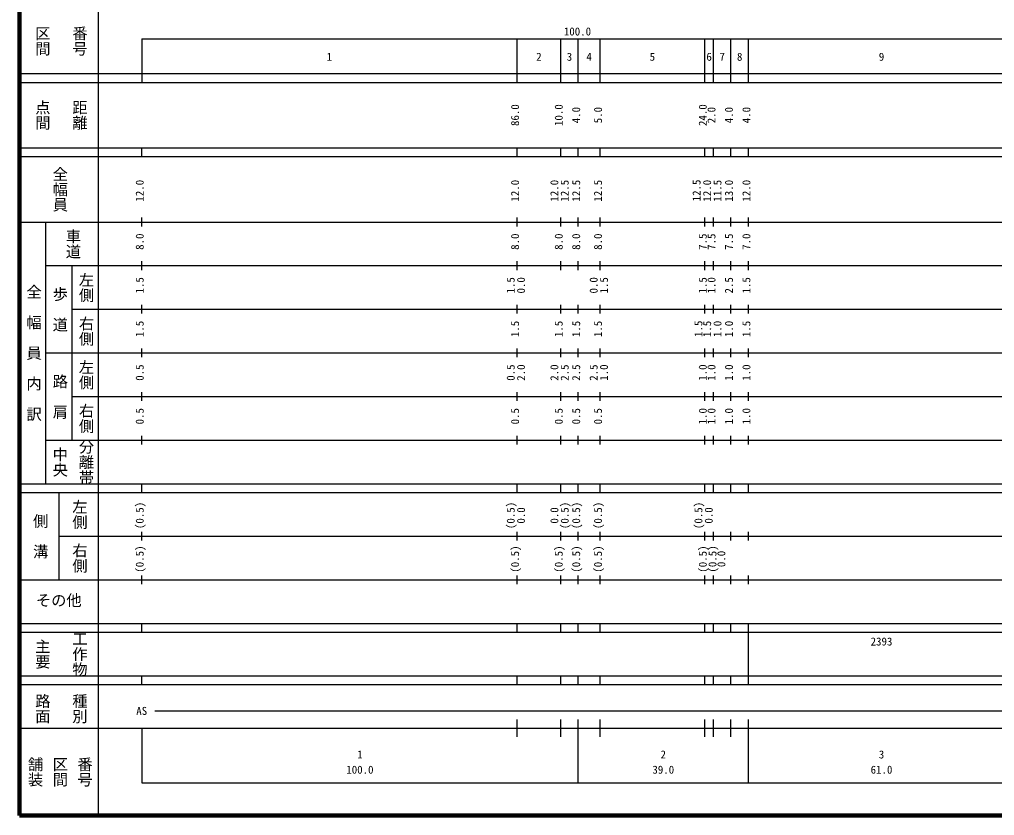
# Model space of a CAD drawing. Units: millimetres on the paper, enlarged 1000 times. Extents: x 40000 to 680000, y 20000 to 380000.
# Drawn here: x 40000 to 263381, y 20000 to 202409 of the extents above; entities that cross this region are included whole.
import ezdxf
from ezdxf.enums import TextEntityAlignment as Align

# ---------------------------------------------------------------- set-up
doc = ezdxf.new("R2010")
doc.units = ezdxf.units.MM
doc.header["$LTSCALE"] = 1000
doc.layers.add('M-TTL', color=2, linetype='Continuous', lineweight=140)
doc.layers.add('M-TTL-BAND', color=7, linetype='Continuous', lineweight=25)
doc.styles.add('@ＭＳ ゴシック', font='')
doc.styles.add('ＭＳ ゴシック', font='')
doc.styles.get('@ＭＳ ゴシック').set_extended_font_data('@MS Gothic')
doc.styles.get('ＭＳ ゴシック').set_extended_font_data('MS Gothic')

msp = doc.modelspace()

# ---------------------------------------------------------------- linework, layer by layer
at = {"layer": 'M-TTL'}
for p, q in [((40000, 380000), (40000, 20000)), ((40000, 20000), (680000, 20000))]:
    msp.add_line(p, q, dxfattribs=at)
at = {"layer": 'M-TTL-BAND'}
for p, q in [((58000, 370000), (58000, 20000)), ((68000, 198000), (579000, 198000)), ((68000, 198000), (68000, 188000)), ((154000, 188000), (154000, 198000)), ((164000, 188000), (164000, 198000)), ((168000, 188000), (168000, 198000)), ((173000, 188000), (173000, 198000)), ((197000, 188000), (197000, 198000)), ((199000, 188000), (199000, 198000)), ((203000, 188000), (203000, 198000)), ((207000, 188000), (207000, 198000)), ((40000, 190000), (579000, 190000)), ((40000, 188000), (579000, 188000)), ((40000, 173000), (579000, 173000)), ((68000, 171000), (68000, 173000)), ((154000, 171000), (154000, 173000)), ((164000, 171000), (164000, 173000)), ((168000, 171000), (168000, 173000)), ((173000, 171000), (173000, 173000)), ((197000, 171000), (197000, 173000)), ((199000, 171000), (199000, 173000)), ((203000, 171000), (203000, 173000)), ((207000, 171000), (207000, 173000)), ((40000, 171000), (579000, 171000)), ((68000, 155000), (68000, 157000)), ((154000, 155000), (154000, 157000)), ((164000, 155000), (164000, 157000)), ((168000, 155000), (168000, 157000)), ((173000, 155000), (173000, 157000)), ((197000, 155000), (197000, 157000)), ((199000, 155000), (199000, 157000)), ((203000, 155000), (203000, 157000)), ((207000, 155000), (207000, 157000)), ((40000, 156000), (579000, 156000)), ((46000, 96000), (46000, 156000)), ((46000, 146000), (579000, 146000)), ((52000, 146000), (52000, 106000)), ((68000, 145000), (68000, 147000)), ((154000, 145000), (154000, 147000)), ((164000, 145000), (164000, 147000)), ((168000, 145000), (168000, 147000)), ((173000, 145000), (173000, 147000)), ((197000, 145000), (197000, 147000)), ((199000, 145000), (199000, 147000)), ((203000, 145000), (203000, 147000)), ((207000, 145000), (207000, 147000)), ((68000, 135000), (68000, 137000)), ((154000, 135000), (154000, 137000)), ((164000, 135000), (164000, 137000)), ((168000, 135000), (168000, 137000)), ((173000, 135000), (173000, 137000)), ((197000, 135000), (197000, 137000)), ((199000, 135000), (199000, 137000)), ((203000, 135000), (203000, 137000)), ((207000, 135000), (207000, 137000)), ((52000, 136000), (579000, 136000)), ((46000, 126000), (579000, 126000)), ((68000, 125000), (68000, 127000)), ((154000, 125000), (154000, 127000)), ((164000, 125000), (164000, 127000)), ((168000, 125000), (168000, 127000)), ((173000, 125000), (173000, 127000)), ((197000, 125000), (197000, 127000)), ((199000, 125000), (199000, 127000)), ((203000, 125000), (203000, 127000)), ((207000, 125000), (207000, 127000)), ((68000, 115000), (68000, 117000)), ((154000, 115000), (154000, 117000)), ((164000, 115000), (164000, 117000)), ((168000, 115000), (168000, 117000)), ((173000, 115000), (173000, 117000)), ((197000, 115000), (197000, 117000)), ((199000, 115000), (199000, 117000)), ((203000, 115000), (203000, 117000)), ((207000, 115000), (207000, 117000)), ((52000, 116000), (579000, 116000)), ((46000, 106000), (579000, 106000)), ((68000, 105000), (68000, 107000)), ((154000, 105000), (154000, 107000)), ((164000, 105000), (164000, 107000)), ((168000, 105000), (168000, 107000)), ((173000, 105000), (173000, 107000)), ((197000, 105000), (197000, 107000)), ((199000, 105000), (199000, 107000)), ((203000, 105000), (203000, 107000)), ((207000, 105000), (207000, 107000)), ((40000, 96000), (579000, 96000)), ((40000, 94000), (579000, 94000)), ((49000, 94000), (49000, 74000)), ((68000, 94000), (68000, 96000)), ((154000, 94000), (154000, 96000)), ((164000, 94000), (164000, 96000)), ((168000, 94000), (168000, 96000)), ((173000, 94000), (173000, 96000)), ((197000, 94000), (197000, 96000)), ((199000, 94000), (199000, 96000)), ((203000, 94000), (203000, 96000)), ((207000, 94000), (207000, 96000)), ((68000, 83000), (68000, 85000)), ((154000, 83000), (154000, 85000)), ((164000, 83000), (164000, 85000)), ((168000, 83000), (168000, 85000)), ((173000, 83000), (173000, 85000)), ((197000, 83000), (197000, 85000)), ((199000, 83000), (199000, 85000)), ((203000, 83000), (203000, 85000)), ((207000, 83000), (207000, 85000)), ((49000, 84000), (579000, 84000)), ((40000, 74000), (579000, 74000)), ((68000, 73000), (68000, 75000)), ((154000, 73000), (154000, 75000)), ((164000, 73000), (164000, 75000)), ((168000, 73000), (168000, 75000)), ((173000, 73000), (173000, 75000)), ((197000, 73000), (197000, 75000)), ((199000, 73000), (199000, 75000)), ((203000, 73000), (203000, 75000)), ((207000, 73000), (207000, 75000)), ((40000, 64000), (579000, 64000)), ((68000, 62000), (68000, 64000)), ((154000, 62000), (154000, 64000)), ((164000, 62000), (164000, 64000)), ((168000, 62000), (168000, 64000)), ((173000, 62000), (173000, 64000)), ((197000, 62000), (197000, 64000)), ((199000, 62000), (199000, 64000)), ((203000, 62000), (203000, 64000)), ((207000, 62000), (207000, 64000)), ((40000, 62000), (579000, 62000)), ((207000, 52000), (207000, 62000)), ((40000, 52000), (579000, 52000)), ((68000, 50000), (68000, 52000)), ((154000, 50000), (154000, 52000)), ((164000, 50000), (164000, 52000)), ((168000, 50000), (168000, 52000)), ((173000, 50000), (173000, 52000)), ((197000, 50000), (197000, 52000)), ((199000, 50000), (199000, 52000)), ((203000, 50000), (203000, 52000)), ((207000, 50000), (207000, 52000)), ((40000, 50000), (579000, 50000)), ((71000, 44000), (402500, 44000)), ((154000, 38000), (154000, 42000)), ((164000, 38000), (164000, 42000)), ((168000, 27500), (168000, 42000)), ((173000, 38000), (173000, 42000)), ((197000, 38000), (197000, 42000)), ((199000, 38000), (199000, 42000)), ((203000, 38000), (203000, 42000)), ((207000, 27500), (207000, 42000)), ((40000, 40000), (579000, 40000)), ((68000, 40000), (68000, 27500)), ((68000, 27500), (579000, 27500))]:
    msp.add_line(p, q, dxfattribs=at)

# ---------------------------------------------------------------- texts
for s, height, rotation, style, p in [('区間', 2566, 270, '@ＭＳ ゴシック', (43250, 201000)), ('番号', 2566, 270, '@ＭＳ ゴシック', (51750, 201000)), ('点間', 2566, 270, '@ＭＳ ゴシック', (43250, 184000)), ('距離', 2566, 270, '@ＭＳ ゴシック', (51750, 184000)), ('86.0', 1833, 90, 'ＭＳ ゴシック', (155000, 178000)), ('10.0', 1833, 90, 'ＭＳ ゴシック', (165000, 178000)), ('4.0', 1833, 90, 'ＭＳ ゴシック', (169000, 178625)), ('5.0', 1833, 90, 'ＭＳ ゴシック', (174000, 178625)), ('24.0', 1833, 90, 'ＭＳ ゴシック', (198000, 178000)), ('2.0', 1833, 90, 'ＭＳ ゴシック', (200000, 178625)), ('4.0', 1833, 90, 'ＭＳ ゴシック', (204000, 178625)), ('4.0', 1833, 90, 'ＭＳ ゴシック', (208000, 178625)), ('全幅員', 2566, 270, '@ＭＳ ゴシック', (47250, 168750)), ('12.0', 1833, 90, 'ＭＳ ゴシック', (69000, 160674)), ('12.0', 1833, 90, 'ＭＳ ゴシック', (155000, 160674)), ('12.0', 1833, 90, 'ＭＳ ゴシック', (164000, 160674)), ('12.5', 1833, 90, 'ＭＳ ゴシック', (166370, 160674)), ('12.5', 1833, 90, 'ＭＳ ゴシック', (169000, 160674)), ('12.5', 1833, 90, 'ＭＳ ゴシック', (174000, 160674)), ('12.5', 1833, 90, 'ＭＳ ゴシック', (196587, 160742)), ('12.0', 1833, 90, 'ＭＳ ゴシック', (199000, 160674)), ('11.5', 1833, 90, 'ＭＳ ゴシック', (201370, 160674)), ('13.0', 1833, 90, 'ＭＳ ゴシック', (204000, 160674)), ('12.0', 1833, 90, 'ＭＳ ゴシック', (208000, 160674)), ('車道', 2566, 270, '@ＭＳ ゴシック', (50250, 154500)), ('8.0', 1833, 90, 'ＭＳ ゴシック', (69000, 149625)), ('8.0', 1833, 90, 'ＭＳ ゴシック', (155000, 149625)), ('8.0', 1833, 90, 'ＭＳ ゴシック', (165000, 149625)), ('8.0', 1833, 90, 'ＭＳ ゴシック', (169000, 149625)), ('8.0', 1833, 90, 'ＭＳ ゴシック', (174000, 149625)), ('7.5', 1833, 90, 'ＭＳ ゴシック', (198000, 149625)), ('7.5', 1833, 90, 'ＭＳ ゴシック', (200000, 149625)), ('7.5', 1833, 90, 'ＭＳ ゴシック', (204000, 149625)), ('7.0', 1833, 90, 'ＭＳ ゴシック', (208000, 149625)), ('左側', 2566, 270, '@ＭＳ ゴシック', (53250, 144500)), ('1.5', 1833, 90, 'ＭＳ ゴシック', (69000, 139625)), ('1.5', 1833, 90, 'ＭＳ ゴシック', (154000, 139625)), ('0.0', 1833, 90, 'ＭＳ ゴシック', (156370, 139625)), ('0.0', 1833, 90, 'ＭＳ ゴシック', (173000, 139625)), ('1.5', 1833, 90, 'ＭＳ ゴシック', (175370, 139625)), ('1.5', 1833, 90, 'ＭＳ ゴシック', (198000, 139625)), ('1.0', 1833, 90, 'ＭＳ ゴシック', (200000, 139625)), ('2.5', 1833, 90, 'ＭＳ ゴシック', (204000, 139625)), ('1.5', 1833, 90, 'ＭＳ ゴシック', (208000, 139625)), ('全\u3000幅\u3000員\u3000内\u3000訳', 2566, 270, '@ＭＳ ゴシック', (41250, 141750)), ('歩\u3000道', 2566, 270, '@ＭＳ ゴシック', (47250, 141250)), ('右側', 2566, 270, '@ＭＳ ゴシック', (53250, 134500)), ('1.5', 1833, 90, 'ＭＳ ゴシック', (69000, 129625)), ('1.5', 1833, 90, 'ＭＳ ゴシック', (155000, 129625)), ('1.5', 1833, 90, 'ＭＳ ゴシック', (165000, 129625)), ('1.5', 1833, 90, 'ＭＳ ゴシック', (169000, 129625)), ('1.5', 1833, 90, 'ＭＳ ゴシック', (174000, 129625)), ('1.5', 1833, 90, 'ＭＳ ゴシック', (197002, 129675)), ('1.5', 1833, 90, 'ＭＳ ゴシック', (199000, 129625)), ('1.0', 1833, 90, 'ＭＳ ゴシック', (201370, 129625)), ('1.0', 1833, 90, 'ＭＳ ゴシック', (204000, 129625)), ('1.5', 1833, 90, 'ＭＳ ゴシック', (208000, 129625)), ('左側', 2566, 270, '@ＭＳ ゴシック', (53250, 124500)), ('0.5', 1833, 90, 'ＭＳ ゴシック', (69000, 119625)), ('0.5', 1833, 90, 'ＭＳ ゴシック', (154000, 119625)), ('2.0', 1833, 90, 'ＭＳ ゴシック', (156370, 119625)), ('2.0', 1833, 90, 'ＭＳ ゴシック', (164000, 119625)), ('2.5', 1833, 90, 'ＭＳ ゴシック', (166370, 119625)), ('2.5', 1833, 90, 'ＭＳ ゴシック', (169000, 119625)), ('2.5', 1833, 90, 'ＭＳ ゴシック', (173000, 119625)), ('1.0', 1833, 90, 'ＭＳ ゴシック', (175370, 119625)), ('1.0', 1833, 90, 'ＭＳ ゴシック', (198000, 119625)), ('1.0', 1833, 90, 'ＭＳ ゴシック', (200000, 119625)), ('1.0', 1833, 90, 'ＭＳ ゴシック', (204000, 119625)), ('1.0', 1833, 90, 'ＭＳ ゴシック', (208000, 119625)), ('路\u3000肩', 2566, 270, '@ＭＳ ゴシック', (47250, 121250)), ('右側', 2566, 270, '@ＭＳ ゴシック', (53250, 114500)), ('0.5', 1833, 90, 'ＭＳ ゴシック', (69000, 109625)), ('0.5', 1833, 90, 'ＭＳ ゴシック', (155000, 109625)), ('0.5', 1833, 90, 'ＭＳ ゴシック', (165000, 109625)), ('0.5', 1833, 90, 'ＭＳ ゴシック', (169000, 109625)), ('0.5', 1833, 90, 'ＭＳ ゴシック', (174000, 109625)), ('1.0', 1833, 90, 'ＭＳ ゴシック', (198000, 109625)), ('1.0', 1833, 90, 'ＭＳ ゴシック', (200000, 109625)), ('1.0', 1833, 90, 'ＭＳ ゴシック', (204000, 109625)), ('1.0', 1833, 90, 'ＭＳ ゴシック', (208000, 109625)), ('分離帯', 2566, 270, '@ＭＳ ゴシック', (53250, 106250)), ('中央', 2566, 270, '@ＭＳ ゴシック', (47250, 104500)), ('左側', 2566, 270, '@ＭＳ ゴシック', (51750, 92500)), ('(0.5)', 1833, 90, 'ＭＳ ゴシック', (69000, 85639)), ('(0.5)', 1833, 90, 'ＭＳ ゴシック', (154000, 85639)), ('0.0', 1833, 90, 'ＭＳ ゴシック', (156370, 86889)), ('0.0', 1833, 90, 'ＭＳ ゴシック', (164000, 86889)), ('(0.5)', 1833, 90, 'ＭＳ ゴシック', (166370, 85639)), ('(0.5)', 1833, 90, 'ＭＳ ゴシック', (169000, 85639)), ('(0.5)', 1833, 90, 'ＭＳ ゴシック', (174000, 85639)), ('(0.5)', 1833, 90, 'ＭＳ ゴシック', (197000, 85639)), ('0.0', 1833, 90, 'ＭＳ ゴシック', (199370, 86889)), ('側\u3000溝', 2566, 270, '@ＭＳ ゴシック', (42750, 89250)), ('右側', 2566, 270, '@ＭＳ ゴシック', (51750, 82500)), ('(0.5)', 1833, 90, 'ＭＳ ゴシック', (69000, 75639)), ('(0.5)', 1833, 90, 'ＭＳ ゴシック', (155000, 75639)), ('(0.5)', 1833, 90, 'ＭＳ ゴシック', (165000, 75639)), ('(0.5)', 1833, 90, 'ＭＳ ゴシック', (169000, 75639)), ('(0.5)', 1833, 90, 'ＭＳ ゴシック', (174000, 75639)), ('(0.5)', 1833, 90, 'ＭＳ ゴシック', (198000, 75639)), ('(0.5)', 1833, 90, 'ＭＳ ゴシック', (200233, 75669)), ('0.0', 1833, 90, 'ＭＳ ゴシック', (202251, 76919)), ('主要', 2566, 270, '@ＭＳ ゴシック', (43250, 60500)), ('工作物', 2566, 270, '@ＭＳ ゴシック', (51750, 62250)), ('路面', 2566, 270, '@ＭＳ ゴシック', (43250, 48000)), ('種別', 2566, 270, '@ＭＳ ゴシック', (51750, 48000)), ('舗装', 2566, 270, '@ＭＳ ゴシック', (41583, 33500)), ('区間', 2566, 270, '@ＭＳ ゴシック', (47250, 33500)), ('番号', 2566, 270, '@ＭＳ ゴシック', (52917, 33500))]:
    msp.add_text(s, height=height, rotation=rotation, dxfattribs=dict(at, style=style)).set_placement(p, align=Align.BOTTOM_LEFT)
at = {"layer": 'M-TTL-BAND', "style": 'ＭＳ ゴシック'}
for s, height, p in [('100.0', 1833, (164719, 198195)), ('1', 1833, (110375, 192405)), ('2', 1833, (158375, 192405)), ('3', 1833, (165375, 192405)), ('4', 1833, (169875, 192405)), ('5', 1833, (184375, 192405)), ('6', 1833, (197375, 192405)), ('7', 1833, (200375, 192405)), ('8', 1833, (204375, 192405)), ('9', 1833, (236875, 192405)), ('その他', 2566, (43750, 67250)), ('2393', 1833, (235000, 58405)), ('AS', 1833, (66750, 42500)), ('1', 1833, (117375, 32523)), ('2', 1833, (186875, 32523)), ('3', 1833, (236875, 32523)), ('100.0', 1833, (114875, 29033)), ('39.0', 1833, (185000, 29033)), ('61.0', 1833, (235000, 29033))]:
    msp.add_text(s, height=height, dxfattribs=at).set_placement(p, align=Align.BOTTOM_LEFT)

doc.saveas('drawing.dxf')
